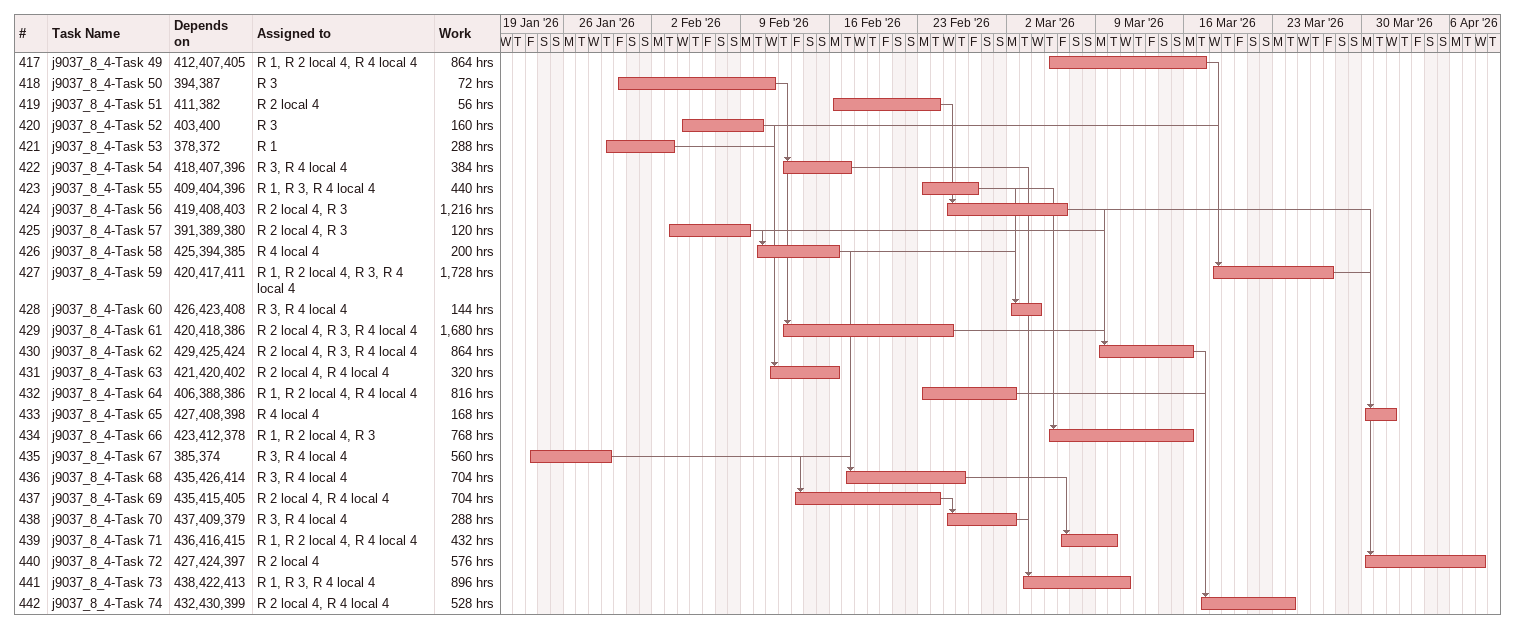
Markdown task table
| ID | Task | Start | Finish | Predecessors | Resources | Work (h) |
|---|---|---|---|---|---|---|
| 417 | j9037_8_4-Task 49 | 2026-03-05 | 2026-03-17 | 412, 407, 405 | R 1, R 2 local 4, R 4 local 4 | 864 |
| 418 | j9037_8_4-Task 50 | 2026-01-30 | 2026-02-11 | 394, 387 | R 3 | 72 |
| 419 | j9037_8_4-Task 51 | 2026-02-16 | 2026-02-24 | 411, 382 | R 2 local 4 | 56 |
| 420 | j9037_8_4-Task 52 | 2026-02-04 | 2026-02-10 | 403, 400 | R 3 | 160 |
| 421 | j9037_8_4-Task 53 | 2026-01-29 | 2026-02-03 | 378, 372 | R 1 | 288 |
| 422 | j9037_8_4-Task 54 | 2026-02-12 | 2026-02-17 | 418, 407, 396 | R 3, R 4 local 4 | 384 |
| 423 | j9037_8_4-Task 55 | 2026-02-23 | 2026-02-27 | 409, 404, 396 | R 1, R 3, R 4 local 4 | 440 |
| 424 | j9037_8_4-Task 56 | 2026-02-25 | 2026-03-06 | 419, 408, 403 | R 2 local 4, R 3 | 1216 |
| 425 | j9037_8_4-Task 57 | 2026-02-03 | 2026-02-09 | 391, 389, 380 | R 2 local 4, R 3 | 120 |
| 426 | j9037_8_4-Task 58 | 2026-02-10 | 2026-02-16 | 425, 394, 385 | R 4 local 4 | 200 |
| 427 | j9037_8_4-Task 59 | 2026-03-18 | 2026-03-27 | 420, 417, 411 | R 1, R 2 local 4, R 3, R 4 local 4 | 1728 |
| 428 | j9037_8_4-Task 60 | 2026-03-02 | 2026-03-04 | 426, 423, 408 | R 3, R 4 local 4 | 144 |
| 429 | j9037_8_4-Task 61 | 2026-02-12 | 2026-02-25 | 420, 418, 386 | R 2 local 4, R 3, R 4 local 4 | 1680 |
| 430 | j9037_8_4-Task 62 | 2026-03-09 | 2026-03-16 | 429, 425, 424 | R 2 local 4, R 3, R 4 local 4 | 864 |
| 431 | j9037_8_4-Task 63 | 2026-02-11 | 2026-02-16 | 421, 420, 402 | R 2 local 4, R 4 local 4 | 320 |
| 432 | j9037_8_4-Task 64 | 2026-02-23 | 2026-03-02 | 406, 388, 386 | R 1, R 2 local 4, R 4 local 4 | 816 |
| 433 | j9037_8_4-Task 65 | 2026-03-30 | 2026-04-01 | 427, 408, 398 | R 4 local 4 | 168 |
| 434 | j9037_8_4-Task 66 | 2026-03-05 | 2026-03-16 | 423, 412, 378 | R 1, R 2 local 4, R 3 | 768 |
| 435 | j9037_8_4-Task 67 | 2026-01-23 | 2026-01-29 | 385, 374 | R 3, R 4 local 4 | 560 |
| 436 | j9037_8_4-Task 68 | 2026-02-17 | 2026-02-26 | 435, 426, 414 | R 3, R 4 local 4 | 704 |
| 437 | j9037_8_4-Task 69 | 2026-02-13 | 2026-02-24 | 435, 415, 405 | R 2 local 4, R 4 local 4 | 704 |
| 438 | j9037_8_4-Task 70 | 2026-02-25 | 2026-03-02 | 437, 409, 379 | R 3, R 4 local 4 | 288 |
| 439 | j9037_8_4-Task 71 | 2026-03-06 | 2026-03-10 | 436, 416, 415 | R 1, R 2 local 4, R 4 local 4 | 432 |
| 440 | j9037_8_4-Task 72 | 2026-03-30 | 2026-04-08 | 427, 424, 397 | R 2 local 4 | 576 |
| 441 | j9037_8_4-Task 73 | 2026-03-03 | 2026-03-11 | 438, 422, 413 | R 1, R 3, R 4 local 4 | 896 |
| 442 | j9037_8_4-Task 74 | 2026-03-17 | 2026-03-24 | 432, 430, 399 | R 2 local 4, R 4 local 4 | 528 |
